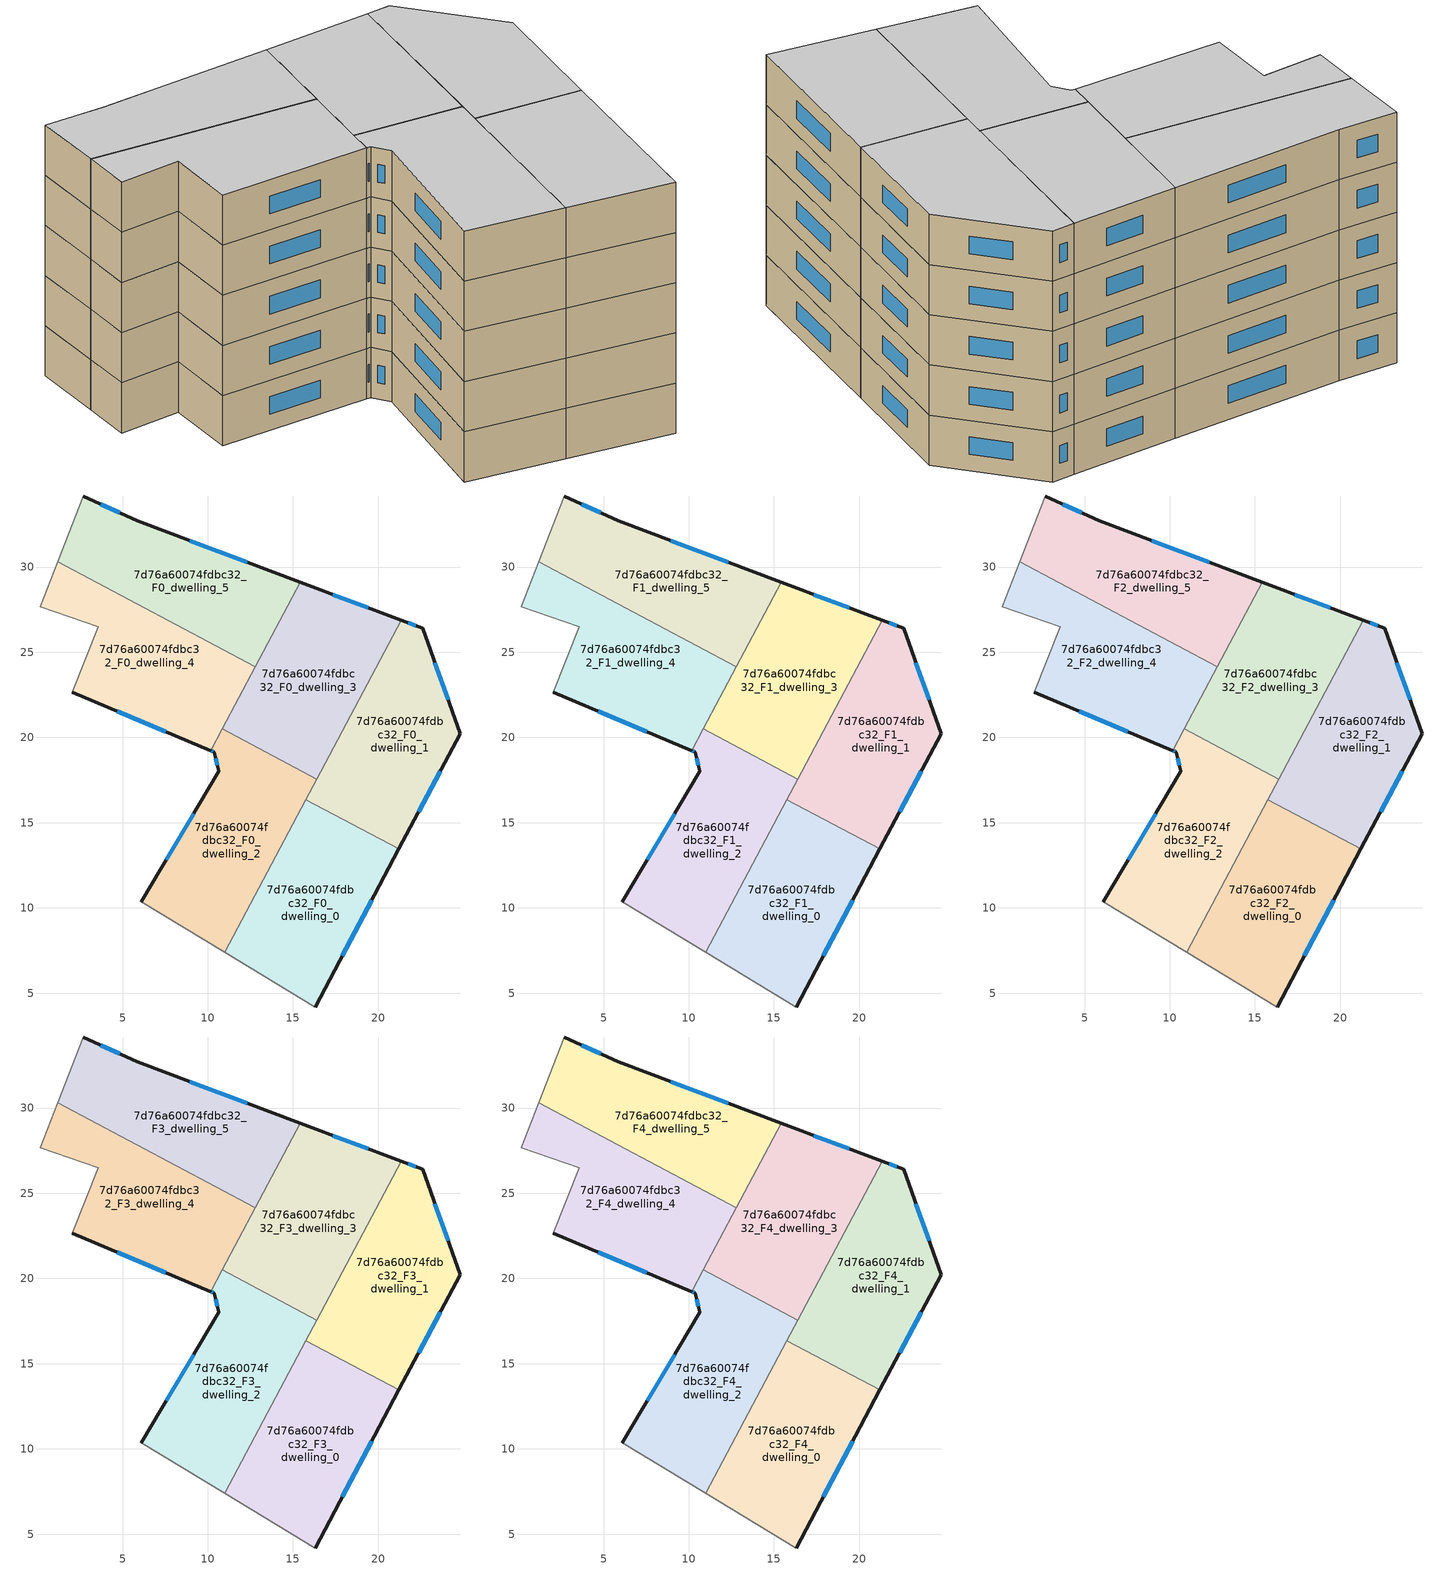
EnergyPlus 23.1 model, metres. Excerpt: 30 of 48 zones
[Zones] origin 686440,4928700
7d76a60074fdbc32_F0_dwelling_0
 floor ground (EU_floor_Construction): 21.22,13.46 16.3,4.19 11,7.39 15.76,16.36 z0
 wall outside (EU_wall_Construction): 16.3,4.19 21.22,13.46 z0:3
 wall to 7d76a60074fdbc32_F0_dwelling_1 (EU_wall_Construction): 21.22,13.46 15.76,16.36 z0:3
 wall adiabatic (EU_wall_Construction): 11,7.39 16.3,4.19 z0:3
 wall to 7d76a60074fdbc32_F0_dwelling_2 (EU_wall_Construction): 15.76,16.36 11,7.39 z0:3
 window (EU_Window_Construction): 17.89,7.19 19.62,10.45 z0.97:2.03
7d76a60074fdbc32_F0_dwelling_1
 floor ground (EU_floor_Construction): 22.61,26.4 24.81,20.22 21.22,13.46 15.76,16.36 21.35,26.87 z0
 wall outside (EU_wall_Construction): 21.22,13.46 24.81,20.22 22.61,26.4 21.35,26.87 z0:3
 wall to 7d76a60074fdbc32_F0_dwelling_3 (EU_wall_Construction): 21.35,26.87 16.4,17.56 z0:3
 wall to 7d76a60074fdbc32_F0_dwelling_2 (EU_wall_Construction): 16.4,17.56 15.76,16.36 z0:3
 window (EU_Window_Construction): 22.21,26.55 21.76,26.72 / 24.1,22.22 23.33,24.39 / 22.39,15.65 23.65,18.03 z0.97:2.03
7d76a60074fdbc32_F0_dwelling_2
 floor ground (EU_floor_Construction): 16.4,17.56 11,7.39 6.09,10.36 10.65,18.02 10.38,19.15 10.17,19.24 10.84,20.51 z0
 wall outside (EU_wall_Construction): 10.17,19.24 10.38,19.15 10.65,18.02 6.09,10.36 z0:3
 wall to 7d76a60074fdbc32_F0_dwelling_3 (EU_wall_Construction): 16.4,17.56 10.84,20.51 z0:3
 wall adiabatic (EU_wall_Construction): 6.09,10.36 11,7.39 z0:3
 wall to 7d76a60074fdbc32_F0_dwelling_4 (EU_wall_Construction): 10.84,20.51 10.17,19.24 z0:3
 window (EU_Window_Construction): 10.46,18.78 10.56,18.38 / 10.23,19.21 10.31,19.18 / 9.17,15.53 7.57,12.84 z0.97:2.03
7d76a60074fdbc32_F0_dwelling_3
 floor ground (EU_floor_Construction): 21.35,26.87 16.4,17.56 10.84,20.51 15.42,29.11 z0
 wall outside (EU_wall_Construction): 21.35,26.87 15.42,29.11 z0:3
 wall to 7d76a60074fdbc32_F0_dwelling_5 (EU_wall_Construction): 15.42,29.11 12.78,24.16 z0:3
 wall to 7d76a60074fdbc32_F0_dwelling_4 (EU_wall_Construction): 12.78,24.16 10.84,20.51 z0:3
 window (EU_Window_Construction): 19.43,27.6 17.34,28.39 z0.97:2.03
7d76a60074fdbc32_F0_dwelling_4
 floor ground (EU_floor_Construction): 12.78,24.16 10.17,19.24 2.06,22.65 3.56,26.49 0.18,27.68 1.2,30.31 z0
 wall outside (EU_wall_Construction): 2.06,22.65 10.17,19.24 z0:3
 wall adiabatic (EU_wall_Construction): 1.2,30.31 0.18,27.68 3.56,26.49 2.06,22.65 z0:3
 wall to 7d76a60074fdbc32_F0_dwelling_5 (EU_wall_Construction): 12.78,24.16 1.2,30.31 z0:3
 window (EU_Window_Construction): 4.68,21.54 7.54,20.34 z0.97:2.03
7d76a60074fdbc32_F0_dwelling_5
 floor ground (EU_floor_Construction): 15.42,29.11 12.78,24.16 1.2,30.31 2.69,34.17 5.85,32.72 z0
 wall outside (EU_wall_Construction): 15.42,29.11 5.85,32.72 2.69,34.17 z0:3
 wall adiabatic (EU_wall_Construction): 2.69,34.17 1.2,30.31 z0:3
 window (EU_Window_Construction): 4.83,33.19 3.72,33.7 / 12.32,30.28 8.95,31.55 z0.97:2.03
7d76a60074fdbc32_F1_dwelling_0
 floor to 7d76a60074fdbc32_F0_dwelling_0 (EU_floor_Construction): 21.22,13.46 16.3,4.19 11,7.39 15.76,16.36 z3
 wall outside (EU_wall_Construction): 16.3,4.19 21.22,13.46 z3:6
 wall to 7d76a60074fdbc32_F1_dwelling_1 (EU_wall_Construction): 21.22,13.46 15.76,16.36 z3:6
 wall adiabatic (EU_wall_Construction): 11,7.39 16.3,4.19 z3:6
 wall to 7d76a60074fdbc32_F1_dwelling_2 (EU_wall_Construction): 15.76,16.36 11,7.39 z3:6
 window (EU_Window_Construction): 17.89,7.19 19.62,10.45 z3.97:5.03
7d76a60074fdbc32_F1_dwelling_1
 floor to 7d76a60074fdbc32_F0_dwelling_1 (EU_floor_Construction): 22.61,26.4 24.81,20.22 21.22,13.46 15.76,16.36 21.35,26.87 z3
 wall outside (EU_wall_Construction): 21.22,13.46 24.81,20.22 22.61,26.4 21.35,26.87 z3:6
 wall to 7d76a60074fdbc32_F1_dwelling_3 (EU_wall_Construction): 21.35,26.87 16.4,17.56 z3:6
 wall to 7d76a60074fdbc32_F1_dwelling_2 (EU_wall_Construction): 16.4,17.56 15.76,16.36 z3:6
 window (EU_Window_Construction): 22.21,26.55 21.76,26.72 / 24.1,22.22 23.33,24.39 / 22.39,15.65 23.65,18.03 z3.97:5.03
7d76a60074fdbc32_F1_dwelling_2
 floor to 7d76a60074fdbc32_F0_dwelling_2 (EU_floor_Construction): 16.4,17.56 11,7.39 6.09,10.36 10.65,18.02 10.38,19.15 10.17,19.24 10.84,20.51 z3
 wall outside (EU_wall_Construction): 10.17,19.24 10.38,19.15 10.65,18.02 6.09,10.36 z3:6
 wall to 7d76a60074fdbc32_F1_dwelling_3 (EU_wall_Construction): 16.4,17.56 10.84,20.51 z3:6
 wall adiabatic (EU_wall_Construction): 6.09,10.36 11,7.39 z3:6
 wall to 7d76a60074fdbc32_F1_dwelling_4 (EU_wall_Construction): 10.84,20.51 10.17,19.24 z3:6
 window (EU_Window_Construction): 10.46,18.78 10.56,18.38 / 10.23,19.21 10.31,19.18 / 9.17,15.53 7.57,12.84 z3.97:5.03
7d76a60074fdbc32_F1_dwelling_3
 floor to 7d76a60074fdbc32_F0_dwelling_3 (EU_floor_Construction): 21.35,26.87 16.4,17.56 10.84,20.51 15.42,29.11 z3
 wall outside (EU_wall_Construction): 21.35,26.87 15.42,29.11 z3:6
 wall to 7d76a60074fdbc32_F1_dwelling_5 (EU_wall_Construction): 15.42,29.11 12.78,24.16 z3:6
 wall to 7d76a60074fdbc32_F1_dwelling_4 (EU_wall_Construction): 12.78,24.16 10.84,20.51 z3:6
 window (EU_Window_Construction): 19.43,27.6 17.34,28.39 z3.97:5.03
7d76a60074fdbc32_F1_dwelling_4
 floor to 7d76a60074fdbc32_F0_dwelling_4 (EU_floor_Construction): 12.78,24.16 10.17,19.24 2.06,22.65 3.56,26.49 0.18,27.68 1.2,30.31 z3
 wall outside (EU_wall_Construction): 2.06,22.65 10.17,19.24 z3:6
 wall adiabatic (EU_wall_Construction): 1.2,30.31 0.18,27.68 3.56,26.49 2.06,22.65 z3:6
 wall to 7d76a60074fdbc32_F1_dwelling_5 (EU_wall_Construction): 12.78,24.16 1.2,30.31 z3:6
 window (EU_Window_Construction): 4.68,21.54 7.54,20.34 z3.97:5.03
7d76a60074fdbc32_F1_dwelling_5
 floor to 7d76a60074fdbc32_F0_dwelling_5 (EU_floor_Construction): 15.42,29.11 12.78,24.16 1.2,30.31 2.69,34.17 5.85,32.72 z3
 wall outside (EU_wall_Construction): 15.42,29.11 5.85,32.72 2.69,34.17 z3:6
 wall adiabatic (EU_wall_Construction): 2.69,34.17 1.2,30.31 z3:6
 window (EU_Window_Construction): 4.83,33.19 3.72,33.7 / 12.32,30.28 8.95,31.55 z3.97:5.03
7d76a60074fdbc32_F2_dwelling_0
 floor to 7d76a60074fdbc32_F1_dwelling_0 (EU_floor_Construction): 21.22,13.46 16.3,4.19 11,7.39 15.76,16.36 z6
 wall outside (EU_wall_Construction): 16.3,4.19 21.22,13.46 z6:9
 wall to 7d76a60074fdbc32_F2_dwelling_1 (EU_wall_Construction): 21.22,13.46 15.76,16.36 z6:9
 wall adiabatic (EU_wall_Construction): 11,7.39 16.3,4.19 z6:9
 wall to 7d76a60074fdbc32_F2_dwelling_2 (EU_wall_Construction): 15.76,16.36 11,7.39 z6:9
 window (EU_Window_Construction): 17.89,7.19 19.62,10.45 z6.97:8.03
7d76a60074fdbc32_F2_dwelling_1
 floor to 7d76a60074fdbc32_F1_dwelling_1 (EU_floor_Construction): 22.61,26.4 24.81,20.22 21.22,13.46 15.76,16.36 21.35,26.87 z6
 wall outside (EU_wall_Construction): 21.22,13.46 24.81,20.22 22.61,26.4 21.35,26.87 z6:9
 wall to 7d76a60074fdbc32_F2_dwelling_3 (EU_wall_Construction): 21.35,26.87 16.4,17.56 z6:9
 wall to 7d76a60074fdbc32_F2_dwelling_2 (EU_wall_Construction): 16.4,17.56 15.76,16.36 z6:9
 window (EU_Window_Construction): 22.21,26.55 21.76,26.72 / 24.1,22.22 23.33,24.39 / 22.39,15.65 23.65,18.03 z6.97:8.03
7d76a60074fdbc32_F2_dwelling_2
 floor to 7d76a60074fdbc32_F1_dwelling_2 (EU_floor_Construction): 16.4,17.56 11,7.39 6.09,10.36 10.65,18.02 10.38,19.15 10.17,19.24 10.84,20.51 z6
 wall outside (EU_wall_Construction): 10.17,19.24 10.38,19.15 10.65,18.02 6.09,10.36 z6:9
 wall to 7d76a60074fdbc32_F2_dwelling_3 (EU_wall_Construction): 16.4,17.56 10.84,20.51 z6:9
 wall adiabatic (EU_wall_Construction): 6.09,10.36 11,7.39 z6:9
 wall to 7d76a60074fdbc32_F2_dwelling_4 (EU_wall_Construction): 10.84,20.51 10.17,19.24 z6:9
 window (EU_Window_Construction): 10.46,18.78 10.56,18.38 / 10.23,19.21 10.31,19.18 / 9.17,15.53 7.57,12.84 z6.97:8.03
7d76a60074fdbc32_F2_dwelling_3
 floor to 7d76a60074fdbc32_F1_dwelling_3 (EU_floor_Construction): 21.35,26.87 16.4,17.56 10.84,20.51 15.42,29.11 z6
 wall outside (EU_wall_Construction): 21.35,26.87 15.42,29.11 z6:9
 wall to 7d76a60074fdbc32_F2_dwelling_5 (EU_wall_Construction): 15.42,29.11 12.78,24.16 z6:9
 wall to 7d76a60074fdbc32_F2_dwelling_4 (EU_wall_Construction): 12.78,24.16 10.84,20.51 z6:9
 window (EU_Window_Construction): 19.43,27.6 17.34,28.39 z6.97:8.03
7d76a60074fdbc32_F2_dwelling_4
 floor to 7d76a60074fdbc32_F1_dwelling_4 (EU_floor_Construction): 12.78,24.16 10.17,19.24 2.06,22.65 3.56,26.49 0.18,27.68 1.2,30.31 z6
 wall outside (EU_wall_Construction): 2.06,22.65 10.17,19.24 z6:9
 wall adiabatic (EU_wall_Construction): 1.2,30.31 0.18,27.68 3.56,26.49 2.06,22.65 z6:9
 wall to 7d76a60074fdbc32_F2_dwelling_5 (EU_wall_Construction): 12.78,24.16 1.2,30.31 z6:9
 window (EU_Window_Construction): 4.68,21.54 7.54,20.34 z6.97:8.03
7d76a60074fdbc32_F2_dwelling_5
 floor to 7d76a60074fdbc32_F1_dwelling_5 (EU_floor_Construction): 15.42,29.11 12.78,24.16 1.2,30.31 2.69,34.17 5.85,32.72 z6
 wall outside (EU_wall_Construction): 15.42,29.11 5.85,32.72 2.69,34.17 z6:9
 wall adiabatic (EU_wall_Construction): 2.69,34.17 1.2,30.31 z6:9
 window (EU_Window_Construction): 4.83,33.19 3.72,33.7 / 12.32,30.28 8.95,31.55 z6.97:8.03
7d76a60074fdbc32_F3_dwelling_0
 floor to 7d76a60074fdbc32_F2_dwelling_0 (EU_floor_Construction): 21.22,13.46 16.3,4.19 11,7.39 15.76,16.36 z9
 wall outside (EU_wall_Construction): 16.3,4.19 21.22,13.46 z9:12
 wall to 7d76a60074fdbc32_F3_dwelling_1 (EU_wall_Construction): 21.22,13.46 15.76,16.36 z9:12
 wall adiabatic (EU_wall_Construction): 11,7.39 16.3,4.19 z9:12
 wall to 7d76a60074fdbc32_F3_dwelling_2 (EU_wall_Construction): 15.76,16.36 11,7.39 z9:12
 window (EU_Window_Construction): 17.89,7.19 19.62,10.45 z9.97:11.03
7d76a60074fdbc32_F3_dwelling_1
 floor to 7d76a60074fdbc32_F2_dwelling_1 (EU_floor_Construction): 22.61,26.4 24.81,20.22 21.22,13.46 15.76,16.36 21.35,26.87 z9
 wall outside (EU_wall_Construction): 21.22,13.46 24.81,20.22 22.61,26.4 21.35,26.87 z9:12
 wall to 7d76a60074fdbc32_F3_dwelling_3 (EU_wall_Construction): 21.35,26.87 16.4,17.56 z9:12
 wall to 7d76a60074fdbc32_F3_dwelling_2 (EU_wall_Construction): 16.4,17.56 15.76,16.36 z9:12
 window (EU_Window_Construction): 22.21,26.55 21.76,26.72 / 24.1,22.22 23.33,24.39 / 22.39,15.65 23.65,18.03 z9.97:11.03
7d76a60074fdbc32_F3_dwelling_2
 floor to 7d76a60074fdbc32_F2_dwelling_2 (EU_floor_Construction): 16.4,17.56 11,7.39 6.09,10.36 10.65,18.02 10.38,19.15 10.17,19.24 10.84,20.51 z9
 wall outside (EU_wall_Construction): 10.17,19.24 10.38,19.15 10.65,18.02 6.09,10.36 z9:12
 wall to 7d76a60074fdbc32_F3_dwelling_3 (EU_wall_Construction): 16.4,17.56 10.84,20.51 z9:12
 wall adiabatic (EU_wall_Construction): 6.09,10.36 11,7.39 z9:12
 wall to 7d76a60074fdbc32_F3_dwelling_4 (EU_wall_Construction): 10.84,20.51 10.17,19.24 z9:12
 window (EU_Window_Construction): 10.46,18.78 10.56,18.38 / 10.23,19.21 10.31,19.18 / 9.17,15.53 7.57,12.84 z9.97:11.03
7d76a60074fdbc32_F3_dwelling_3
 floor to 7d76a60074fdbc32_F2_dwelling_3 (EU_floor_Construction): 21.35,26.87 16.4,17.56 10.84,20.51 15.42,29.11 z9
 wall outside (EU_wall_Construction): 21.35,26.87 15.42,29.11 z9:12
 wall to 7d76a60074fdbc32_F3_dwelling_5 (EU_wall_Construction): 15.42,29.11 12.78,24.16 z9:12
 wall to 7d76a60074fdbc32_F3_dwelling_4 (EU_wall_Construction): 12.78,24.16 10.84,20.51 z9:12
 window (EU_Window_Construction): 19.43,27.6 17.34,28.39 z9.97:11.03
7d76a60074fdbc32_F3_dwelling_4
 floor to 7d76a60074fdbc32_F2_dwelling_4 (EU_floor_Construction): 12.78,24.16 10.17,19.24 2.06,22.65 3.56,26.49 0.18,27.68 1.2,30.31 z9
 wall outside (EU_wall_Construction): 2.06,22.65 10.17,19.24 z9:12
 wall adiabatic (EU_wall_Construction): 1.2,30.31 0.18,27.68 3.56,26.49 2.06,22.65 z9:12
 wall to 7d76a60074fdbc32_F3_dwelling_5 (EU_wall_Construction): 12.78,24.16 1.2,30.31 z9:12
 window (EU_Window_Construction): 4.68,21.54 7.54,20.34 z9.97:11.03
7d76a60074fdbc32_F3_dwelling_5
 floor to 7d76a60074fdbc32_F2_dwelling_5 (EU_floor_Construction): 15.42,29.11 12.78,24.16 1.2,30.31 2.69,34.17 5.85,32.72 z9
 wall outside (EU_wall_Construction): 15.42,29.11 5.85,32.72 2.69,34.17 z9:12
 wall adiabatic (EU_wall_Construction): 2.69,34.17 1.2,30.31 z9:12
 window (EU_Window_Construction): 4.83,33.19 3.72,33.7 / 12.32,30.28 8.95,31.55 z9.97:11.03
7d76a60074fdbc32_F4_dwelling_0
 floor to 7d76a60074fdbc32_F3_dwelling_0 (EU_floor_Construction): 21.22,13.46 16.3,4.19 11,7.39 15.76,16.36 z12
 wall outside (EU_wall_Construction): 16.3,4.19 21.22,13.46 z12:15
 wall to 7d76a60074fdbc32_F4_dwelling_1 (EU_wall_Construction): 21.22,13.46 15.76,16.36 z12:15
 wall adiabatic (EU_wall_Construction): 11,7.39 16.3,4.19 z12:15
 wall to 7d76a60074fdbc32_F4_dwelling_2 (EU_wall_Construction): 15.76,16.36 11,7.39 z12:15
 window (EU_Window_Construction): 17.89,7.19 19.62,10.45 z12.97:14.03
 ceiling to 7d76a60074fdbc32_F5_dwelling_0 (EU_floor_Construction): 16.3,4.19 21.22,13.46 15.76,16.36 11,7.39 z15
7d76a60074fdbc32_F4_dwelling_1
 floor to 7d76a60074fdbc32_F3_dwelling_1 (EU_floor_Construction): 22.61,26.4 24.81,20.22 21.22,13.46 15.76,16.36 21.35,26.87 z12
 wall outside (EU_wall_Construction): 21.22,13.46 24.81,20.22 22.61,26.4 21.35,26.87 z12:15
 wall to 7d76a60074fdbc32_F4_dwelling_3 (EU_wall_Construction): 21.35,26.87 16.4,17.56 z12:15
 wall to 7d76a60074fdbc32_F4_dwelling_2 (EU_wall_Construction): 16.4,17.56 15.76,16.36 z12:15
 window (EU_Window_Construction): 22.21,26.55 21.76,26.72 / 24.1,22.22 23.33,24.39 / 22.39,15.65 23.65,18.03 z12.97:14.03
 ceiling to 7d76a60074fdbc32_F5_dwelling_1 (EU_floor_Construction): 21.22,13.46 24.81,20.22 22.61,26.4 21.35,26.87 15.76,16.36 z15
7d76a60074fdbc32_F4_dwelling_2
 floor to 7d76a60074fdbc32_F3_dwelling_2 (EU_floor_Construction): 16.4,17.56 11,7.39 6.09,10.36 10.65,18.02 10.38,19.15 10.17,19.24 10.84,20.51 z12
 wall outside (EU_wall_Construction): 10.17,19.24 10.38,19.15 10.65,18.02 6.09,10.36 z12:15
 wall to 7d76a60074fdbc32_F4_dwelling_3 (EU_wall_Construction): 16.4,17.56 10.84,20.51 z12:15
 wall adiabatic (EU_wall_Construction): 6.09,10.36 11,7.39 z12:15
 wall to 7d76a60074fdbc32_F4_dwelling_4 (EU_wall_Construction): 10.84,20.51 10.17,19.24 z12:15
 window (EU_Window_Construction): 10.46,18.78 10.56,18.38 / 10.23,19.21 10.31,19.18 / 9.17,15.53 7.57,12.84 z12.97:14.03
 ceiling to 7d76a60074fdbc32_F5_dwelling_2 (EU_floor_Construction): 11,7.39 16.4,17.56 10.84,20.51 10.17,19.24 10.38,19.15 10.65,18.02 6.09,10.36 z15
7d76a60074fdbc32_F4_dwelling_3
 floor to 7d76a60074fdbc32_F3_dwelling_3 (EU_floor_Construction): 21.35,26.87 16.4,17.56 10.84,20.51 15.42,29.11 z12
 wall outside (EU_wall_Construction): 21.35,26.87 15.42,29.11 z12:15
 wall to 7d76a60074fdbc32_F4_dwelling_5 (EU_wall_Construction): 15.42,29.11 12.78,24.16 z12:15
 wall to 7d76a60074fdbc32_F4_dwelling_4 (EU_wall_Construction): 12.78,24.16 10.84,20.51 z12:15
 window (EU_Window_Construction): 19.43,27.6 17.34,28.39 z12.97:14.03
 ceiling to 7d76a60074fdbc32_F5_dwelling_3 (EU_floor_Construction): 16.4,17.56 21.35,26.87 15.42,29.11 10.84,20.51 z15
7d76a60074fdbc32_F4_dwelling_4
 floor to 7d76a60074fdbc32_F3_dwelling_4 (EU_floor_Construction): 12.78,24.16 10.17,19.24 2.06,22.65 3.56,26.49 0.18,27.68 1.2,30.31 z12
 wall outside (EU_wall_Construction): 2.06,22.65 10.17,19.24 z12:15
 wall adiabatic (EU_wall_Construction): 1.2,30.31 0.18,27.68 3.56,26.49 2.06,22.65 z12:15
 wall to 7d76a60074fdbc32_F4_dwelling_5 (EU_wall_Construction): 12.78,24.16 1.2,30.31 z12:15
 window (EU_Window_Construction): 4.68,21.54 7.54,20.34 z12.97:14.03
 ceiling to 7d76a60074fdbc32_F5_dwelling_4 (EU_floor_Construction): 10.17,19.24 12.78,24.16 1.2,30.31 0.18,27.68 3.56,26.49 2.06,22.65 z15
7d76a60074fdbc32_F4_dwelling_5
 floor to 7d76a60074fdbc32_F3_dwelling_5 (EU_floor_Construction): 15.42,29.11 12.78,24.16 1.2,30.31 2.69,34.17 5.85,32.72 z12
 wall outside (EU_wall_Construction): 15.42,29.11 5.85,32.72 2.69,34.17 z12:15
 wall adiabatic (EU_wall_Construction): 2.69,34.17 1.2,30.31 z12:15
 window (EU_Window_Construction): 4.83,33.19 3.72,33.7 / 12.32,30.28 8.95,31.55 z12.97:14.03
 ceiling to 7d76a60074fdbc32_F5_dwelling_5 (EU_floor_Construction): 12.78,24.16 15.42,29.11 5.85,32.72 2.69,34.17 1.2,30.31 z15
[Building]
EU S2 Campaign: North Axis=0; Terrain=City; Solar Distribution=FullExterior
[Site:Location]
Bologna: Latitude=44.5; Longitude=11.25; Time Zone=1; Elevation=37
[SizingPeriod:WeatherFileDays]
AnnualSizingPeriod: Begin Month=1; Begin Day of Month=1; End Month=12; End Day of Month=31; Day of Week for Start Day=Monday; Use Weather File Daylight Saving Period=No; Use Weather File Rain and Snow Indicators=No
[MATERIAL]
EU_InternalMass_Material: Roughness=MediumRough; Thickness=0.1; Conductivity=1; Density=1800; Specific Heat=900; Thermal Absorptance=0.9; Solar Absorptance=0.7; Visible Absorptance=0.7
[MATERIAL:NOMASS] Roughness=MediumRough; Thermal Absorptance=0.9; Solar Absorptance=0.7; Visible Absorptance=0.7
Name | Thermal Resistance
EU_wall_NoMass | 0.779417
EU_floor_NoMass | 0.588222
[WINDOWMATERIAL:SIMPLEGLAZINGSYSTEM]
EU_Window_SimpleGlazing: UFactor=5.16242; Solar Heat Gain Coefficient=0.85; Visible Transmittance=0.85
[CONSTRUCTION]
EU_wall_Construction: EU_wall_NoMass
EU_floor_Construction: EU_floor_NoMass
EU_Window_Construction: EU_Window_SimpleGlazing
EU_InternalMass_Construction: EU_InternalMass_Material
[ZONE] Type=1; Multiplier=1; Ceiling Height=autocalculate; Floor Area=autocalculate; Part of Total Floor Area=Yes
Name | Volume
7d76a60074fdbc32_F0_dwelling_0; 7d76a60074fdbc32_F1_dwelling_0; 7d76a60074fdbc32_F2_dwelling_0; 7d76a60074fdbc32_F3_dwelling_0; 7d76a60074fdbc32_F4_dwelling_0 | 191.529
7d76a60074fdbc32_F0_dwelling_1; 7d76a60074fdbc32_F1_dwelling_1; 7d76a60074fdbc32_F2_dwelling_1; 7d76a60074fdbc32_F3_dwelling_1; 7d76a60074fdbc32_F4_dwelling_1 | 191.544
7d76a60074fdbc32_F0_dwelling_2; 7d76a60074fdbc32_F1_dwelling_2; 7d76a60074fdbc32_F2_dwelling_2; 7d76a60074fdbc32_F3_dwelling_2; 7d76a60074fdbc32_F4_dwelling_2; 7d76a60074fdbc32_F0_dwelling_3; 7d76a60074fdbc32_F1_dwelling_3; 7d76a60074fdbc32_F2_dwelling_3; 7d76a60074fdbc32_F3_dwelling_3; 7d76a60074fdbc32_F4_dwelling_3 | 191.531
7d76a60074fdbc32_F0_dwelling_4; 7d76a60074fdbc32_F1_dwelling_4; 7d76a60074fdbc32_F2_dwelling_4; 7d76a60074fdbc32_F3_dwelling_4; 7d76a60074fdbc32_F4_dwelling_4 | 191.527
7d76a60074fdbc32_F0_dwelling_5; 7d76a60074fdbc32_F1_dwelling_5; 7d76a60074fdbc32_F2_dwelling_5; 7d76a60074fdbc32_F3_dwelling_5; 7d76a60074fdbc32_F4_dwelling_5 | 191.54
[INTERNALMASS] Construction=EU_InternalMass_Construction
Name | Zone or ZoneList | Surface Area
7d76a60074fdbc32_F0_dwelling_0_EU_InternalMass | 7d76a60074fdbc32_F0_dwelling_0 | 63.8429
7d76a60074fdbc32_F0_dwelling_1_EU_InternalMass | 7d76a60074fdbc32_F0_dwelling_1 | 63.8479
7d76a60074fdbc32_F0_dwelling_2_EU_InternalMass | 7d76a60074fdbc32_F0_dwelling_2 | 63.8438
7d76a60074fdbc32_F0_dwelling_3_EU_InternalMass | 7d76a60074fdbc32_F0_dwelling_3 | 63.8437
7d76a60074fdbc32_F0_dwelling_4_EU_InternalMass | 7d76a60074fdbc32_F0_dwelling_4 | 63.8429
7d76a60074fdbc32_F0_dwelling_5_EU_InternalMass | 7d76a60074fdbc32_F0_dwelling_5 | 63.8466
7d76a60074fdbc32_F1_dwelling_0_EU_InternalMass | 7d76a60074fdbc32_F1_dwelling_0 | 63.8429
7d76a60074fdbc32_F1_dwelling_1_EU_InternalMass | 7d76a60074fdbc32_F1_dwelling_1 | 63.8479
7d76a60074fdbc32_F1_dwelling_2_EU_InternalMass | 7d76a60074fdbc32_F1_dwelling_2 | 63.8438
7d76a60074fdbc32_F1_dwelling_3_EU_InternalMass | 7d76a60074fdbc32_F1_dwelling_3 | 63.8437
7d76a60074fdbc32_F1_dwelling_4_EU_InternalMass | 7d76a60074fdbc32_F1_dwelling_4 | 63.8429
7d76a60074fdbc32_F1_dwelling_5_EU_InternalMass | 7d76a60074fdbc32_F1_dwelling_5 | 63.8466
7d76a60074fdbc32_F2_dwelling_0_EU_InternalMass | 7d76a60074fdbc32_F2_dwelling_0 | 63.8429
7d76a60074fdbc32_F2_dwelling_1_EU_InternalMass | 7d76a60074fdbc32_F2_dwelling_1 | 63.8479
7d76a60074fdbc32_F2_dwelling_2_EU_InternalMass | 7d76a60074fdbc32_F2_dwelling_2 | 63.8438
7d76a60074fdbc32_F2_dwelling_3_EU_InternalMass | 7d76a60074fdbc32_F2_dwelling_3 | 63.8437
7d76a60074fdbc32_F2_dwelling_4_EU_InternalMass | 7d76a60074fdbc32_F2_dwelling_4 | 63.8429
7d76a60074fdbc32_F2_dwelling_5_EU_InternalMass | 7d76a60074fdbc32_F2_dwelling_5 | 63.8466
7d76a60074fdbc32_F3_dwelling_0_EU_InternalMass | 7d76a60074fdbc32_F3_dwelling_0 | 63.8429
7d76a60074fdbc32_F3_dwelling_1_EU_InternalMass | 7d76a60074fdbc32_F3_dwelling_1 | 63.8479
7d76a60074fdbc32_F3_dwelling_2_EU_InternalMass | 7d76a60074fdbc32_F3_dwelling_2 | 63.8438
7d76a60074fdbc32_F3_dwelling_3_EU_InternalMass | 7d76a60074fdbc32_F3_dwelling_3 | 63.8437
7d76a60074fdbc32_F3_dwelling_4_EU_InternalMass | 7d76a60074fdbc32_F3_dwelling_4 | 63.8429
7d76a60074fdbc32_F3_dwelling_5_EU_InternalMass | 7d76a60074fdbc32_F3_dwelling_5 | 63.8466
7d76a60074fdbc32_F4_dwelling_0_EU_InternalMass | 7d76a60074fdbc32_F4_dwelling_0 | 63.8429
7d76a60074fdbc32_F4_dwelling_1_EU_InternalMass | 7d76a60074fdbc32_F4_dwelling_1 | 63.8479
7d76a60074fdbc32_F4_dwelling_2_EU_InternalMass | 7d76a60074fdbc32_F4_dwelling_2 | 63.8438
7d76a60074fdbc32_F4_dwelling_3_EU_InternalMass | 7d76a60074fdbc32_F4_dwelling_3 | 63.8437
7d76a60074fdbc32_F4_dwelling_4_EU_InternalMass | 7d76a60074fdbc32_F4_dwelling_4 | 63.8429
7d76a60074fdbc32_F4_dwelling_5_EU_InternalMass | 7d76a60074fdbc32_F4_dwelling_5 | 63.8466
[OTHEREQUIPMENT] Fuel Type=Electricity; Design Level Calculation Method=Watts/Area; Power per Zone Floor Area=1; Fraction Latent=0; Fraction Radiant=0; Fraction Lost=0; Carbon Dioxide Generation Rate=0; EndUse Subcategory=EU_Step8_InternalGains
Name | Zone or ZoneList or Space or SpaceList | Schedule
EU_Step8_InternalGain_7d76a60074fdbc32_F0_dwelling_0_f000 | 7d76a60074fdbc32_F0_dwelling_0 | EU_Step8_GainSchedule_7d76a60074fdbc32_F0_dwelling_0_f000
EU_Step8_InternalGain_7d76a60074fdbc32_F0_dwelling_1_f000 | 7d76a60074fdbc32_F0_dwelling_1 | EU_Step8_GainSchedule_7d76a60074fdbc32_F0_dwelling_1_f000
EU_Step8_InternalGain_7d76a60074fdbc32_F0_dwelling_2_f000 | 7d76a60074fdbc32_F0_dwelling_2 | EU_Step8_GainSchedule_7d76a60074fdbc32_F0_dwelling_2_f000
EU_Step8_InternalGain_7d76a60074fdbc32_F0_dwelling_3_f000 | 7d76a60074fdbc32_F0_dwelling_3 | EU_Step8_GainSchedule_7d76a60074fdbc32_F0_dwelling_3_f000
EU_Step8_InternalGain_7d76a60074fdbc32_F0_dwelling_4_f000 | 7d76a60074fdbc32_F0_dwelling_4 | EU_Step8_GainSchedule_7d76a60074fdbc32_F0_dwelling_4_f000
EU_Step8_InternalGain_7d76a60074fdbc32_F0_dwelling_5_f000 | 7d76a60074fdbc32_F0_dwelling_5 | EU_Step8_GainSchedule_7d76a60074fdbc32_F0_dwelling_5_f000
EU_Step8_InternalGain_7d76a60074fdbc32_F1_dwelling_0_f000 | 7d76a60074fdbc32_F1_dwelling_0 | EU_Step8_GainSchedule_7d76a60074fdbc32_F1_dwelling_0_f000
EU_Step8_InternalGain_7d76a60074fdbc32_F1_dwelling_1_f000 | 7d76a60074fdbc32_F1_dwelling_1 | EU_Step8_GainSchedule_7d76a60074fdbc32_F1_dwelling_1_f000
EU_Step8_InternalGain_7d76a60074fdbc32_F1_dwelling_2_f000 | 7d76a60074fdbc32_F1_dwelling_2 | EU_Step8_GainSchedule_7d76a60074fdbc32_F1_dwelling_2_f000
EU_Step8_InternalGain_7d76a60074fdbc32_F1_dwelling_3_f000 | 7d76a60074fdbc32_F1_dwelling_3 | EU_Step8_GainSchedule_7d76a60074fdbc32_F1_dwelling_3_f000
EU_Step8_InternalGain_7d76a60074fdbc32_F1_dwelling_4_f000 | 7d76a60074fdbc32_F1_dwelling_4 | EU_Step8_GainSchedule_7d76a60074fdbc32_F1_dwelling_4_f000
EU_Step8_InternalGain_7d76a60074fdbc32_F1_dwelling_5_f000 | 7d76a60074fdbc32_F1_dwelling_5 | EU_Step8_GainSchedule_7d76a60074fdbc32_F1_dwelling_5_f000
EU_Step8_InternalGain_7d76a60074fdbc32_F2_dwelling_0_f000 | 7d76a60074fdbc32_F2_dwelling_0 | EU_Step8_GainSchedule_7d76a60074fdbc32_F2_dwelling_0_f000
EU_Step8_InternalGain_7d76a60074fdbc32_F2_dwelling_1_f000 | 7d76a60074fdbc32_F2_dwelling_1 | EU_Step8_GainSchedule_7d76a60074fdbc32_F2_dwelling_1_f000
EU_Step8_InternalGain_7d76a60074fdbc32_F2_dwelling_2_f000 | 7d76a60074fdbc32_F2_dwelling_2 | EU_Step8_GainSchedule_7d76a60074fdbc32_F2_dwelling_2_f000
EU_Step8_InternalGain_7d76a60074fdbc32_F2_dwelling_3_f000 | 7d76a60074fdbc32_F2_dwelling_3 | EU_Step8_GainSchedule_7d76a60074fdbc32_F2_dwelling_3_f000
EU_Step8_InternalGain_7d76a60074fdbc32_F2_dwelling_4_f000 | 7d76a60074fdbc32_F2_dwelling_4 | EU_Step8_GainSchedule_7d76a60074fdbc32_F2_dwelling_4_f000
EU_Step8_InternalGain_7d76a60074fdbc32_F2_dwelling_5_f000 | 7d76a60074fdbc32_F2_dwelling_5 | EU_Step8_GainSchedule_7d76a60074fdbc32_F2_dwelling_5_f000
EU_Step8_InternalGain_7d76a60074fdbc32_F3_dwelling_0_f000 | 7d76a60074fdbc32_F3_dwelling_0 | EU_Step8_GainSchedule_7d76a60074fdbc32_F3_dwelling_0_f000
EU_Step8_InternalGain_7d76a60074fdbc32_F3_dwelling_1_f000 | 7d76a60074fdbc32_F3_dwelling_1 | EU_Step8_GainSchedule_7d76a60074fdbc32_F3_dwelling_1_f000
EU_Step8_InternalGain_7d76a60074fdbc32_F3_dwelling_2_f000 | 7d76a60074fdbc32_F3_dwelling_2 | EU_Step8_GainSchedule_7d76a60074fdbc32_F3_dwelling_2_f000
EU_Step8_InternalGain_7d76a60074fdbc32_F3_dwelling_3_f000 | 7d76a60074fdbc32_F3_dwelling_3 | EU_Step8_GainSchedule_7d76a60074fdbc32_F3_dwelling_3_f000
EU_Step8_InternalGain_7d76a60074fdbc32_F3_dwelling_4_f000 | 7d76a60074fdbc32_F3_dwelling_4 | EU_Step8_GainSchedule_7d76a60074fdbc32_F3_dwelling_4_f000
EU_Step8_InternalGain_7d76a60074fdbc32_F3_dwelling_5_f000 | 7d76a60074fdbc32_F3_dwelling_5 | EU_Step8_GainSchedule_7d76a60074fdbc32_F3_dwelling_5_f000
EU_Step8_InternalGain_7d76a60074fdbc32_F4_dwelling_0_f000 | 7d76a60074fdbc32_F4_dwelling_0 | EU_Step8_GainSchedule_7d76a60074fdbc32_F4_dwelling_0_f000
EU_Step8_InternalGain_7d76a60074fdbc32_F4_dwelling_1_f000 | 7d76a60074fdbc32_F4_dwelling_1 | EU_Step8_GainSchedule_7d76a60074fdbc32_F4_dwelling_1_f000
EU_Step8_InternalGain_7d76a60074fdbc32_F4_dwelling_2_f000 | 7d76a60074fdbc32_F4_dwelling_2 | EU_Step8_GainSchedule_7d76a60074fdbc32_F4_dwelling_2_f000
EU_Step8_InternalGain_7d76a60074fdbc32_F4_dwelling_3_f000 | 7d76a60074fdbc32_F4_dwelling_3 | EU_Step8_GainSchedule_7d76a60074fdbc32_F4_dwelling_3_f000
EU_Step8_InternalGain_7d76a60074fdbc32_F4_dwelling_4_f000 | 7d76a60074fdbc32_F4_dwelling_4 | EU_Step8_GainSchedule_7d76a60074fdbc32_F4_dwelling_4_f000
EU_Step8_InternalGain_7d76a60074fdbc32_F4_dwelling_5_f000 | 7d76a60074fdbc32_F4_dwelling_5 | EU_Step8_GainSchedule_7d76a60074fdbc32_F4_dwelling_5_f000
[ZONEVENTILATION:DESIGNFLOWRATE] Schedule=EU_AlwaysOn; Design Flow Rate Calculation Method=AirChanges/Hour; Air Changes per Hour=0.712058; Ventilation Type=Natural; Fan Pressure Rise=0; Fan Total Efficiency=1; Constant Term Coefficient=1; Temperature Term Coefficient=0; Velocity Term Coefficient=0; Velocity Squared Term Coefficient=0; Minimum Indoor Temperature=-100; Maximum Indoor Temperature=100; Delta Temperature=-100; Minimum Outdoor Temperature=-100; Maximum Outdoor Temperature=100; Maximum Wind Speed=40
Name | Zone or ZoneList or Space or SpaceList
EU_ConstantAir_7d76a60074fdbc32_F0_dwelling_0 | 7d76a60074fdbc32_F0_dwelling_0
EU_ConstantAir_7d76a60074fdbc32_F0_dwelling_1 | 7d76a60074fdbc32_F0_dwelling_1
EU_ConstantAir_7d76a60074fdbc32_F0_dwelling_2 | 7d76a60074fdbc32_F0_dwelling_2
EU_ConstantAir_7d76a60074fdbc32_F0_dwelling_3 | 7d76a60074fdbc32_F0_dwelling_3
EU_ConstantAir_7d76a60074fdbc32_F0_dwelling_4 | 7d76a60074fdbc32_F0_dwelling_4
EU_ConstantAir_7d76a60074fdbc32_F0_dwelling_5 | 7d76a60074fdbc32_F0_dwelling_5
EU_ConstantAir_7d76a60074fdbc32_F1_dwelling_0 | 7d76a60074fdbc32_F1_dwelling_0
EU_ConstantAir_7d76a60074fdbc32_F1_dwelling_1 | 7d76a60074fdbc32_F1_dwelling_1
EU_ConstantAir_7d76a60074fdbc32_F1_dwelling_2 | 7d76a60074fdbc32_F1_dwelling_2
EU_ConstantAir_7d76a60074fdbc32_F1_dwelling_3 | 7d76a60074fdbc32_F1_dwelling_3
EU_ConstantAir_7d76a60074fdbc32_F1_dwelling_4 | 7d76a60074fdbc32_F1_dwelling_4
EU_ConstantAir_7d76a60074fdbc32_F1_dwelling_5 | 7d76a60074fdbc32_F1_dwelling_5
EU_ConstantAir_7d76a60074fdbc32_F2_dwelling_0 | 7d76a60074fdbc32_F2_dwelling_0
EU_ConstantAir_7d76a60074fdbc32_F2_dwelling_1 | 7d76a60074fdbc32_F2_dwelling_1
EU_ConstantAir_7d76a60074fdbc32_F2_dwelling_2 | 7d76a60074fdbc32_F2_dwelling_2
EU_ConstantAir_7d76a60074fdbc32_F2_dwelling_3 | 7d76a60074fdbc32_F2_dwelling_3
EU_ConstantAir_7d76a60074fdbc32_F2_dwelling_4 | 7d76a60074fdbc32_F2_dwelling_4
EU_ConstantAir_7d76a60074fdbc32_F2_dwelling_5 | 7d76a60074fdbc32_F2_dwelling_5
EU_ConstantAir_7d76a60074fdbc32_F3_dwelling_0 | 7d76a60074fdbc32_F3_dwelling_0
EU_ConstantAir_7d76a60074fdbc32_F3_dwelling_1 | 7d76a60074fdbc32_F3_dwelling_1
EU_ConstantAir_7d76a60074fdbc32_F3_dwelling_2 | 7d76a60074fdbc32_F3_dwelling_2
EU_ConstantAir_7d76a60074fdbc32_F3_dwelling_3 | 7d76a60074fdbc32_F3_dwelling_3
EU_ConstantAir_7d76a60074fdbc32_F3_dwelling_4 | 7d76a60074fdbc32_F3_dwelling_4
EU_ConstantAir_7d76a60074fdbc32_F3_dwelling_5 | 7d76a60074fdbc32_F3_dwelling_5
EU_ConstantAir_7d76a60074fdbc32_F4_dwelling_0 | 7d76a60074fdbc32_F4_dwelling_0
EU_ConstantAir_7d76a60074fdbc32_F4_dwelling_1 | 7d76a60074fdbc32_F4_dwelling_1
EU_ConstantAir_7d76a60074fdbc32_F4_dwelling_2 | 7d76a60074fdbc32_F4_dwelling_2
EU_ConstantAir_7d76a60074fdbc32_F4_dwelling_3 | 7d76a60074fdbc32_F4_dwelling_3
EU_ConstantAir_7d76a60074fdbc32_F4_dwelling_4 | 7d76a60074fdbc32_F4_dwelling_4
EU_ConstantAir_7d76a60074fdbc32_F4_dwelling_5 | 7d76a60074fdbc32_F4_dwelling_5
[HVACTEMPLATE:THERMOSTAT] Constant Heating Setpoint=20; Constant Cooling Setpoint=50
EU_HeatOnly_7d76a60074fdbc32_F0_dwelling_0; EU_HeatOnly_7d76a60074fdbc32_F0_dwelling_1; EU_HeatOnly_7d76a60074fdbc32_F0_dwelling_2; EU_HeatOnly_7d76a60074fdbc32_F0_dwelling_3; EU_HeatOnly_7d76a60074fdbc32_F0_dwelling_4; EU_HeatOnly_7d76a60074fdbc32_F0_dwelling_5; EU_HeatOnly_7d76a60074fdbc32_F1_dwelling_0; EU_HeatOnly_7d76a60074fdbc32_F1_dwelling_1; EU_HeatOnly_7d76a60074fdbc32_F1_dwelling_2; EU_HeatOnly_7d76a60074fdbc32_F1_dwelling_3; EU_HeatOnly_7d76a60074fdbc32_F1_dwelling_4; EU_HeatOnly_7d76a60074fdbc32_F1_dwelling_5; EU_HeatOnly_7d76a60074fdbc32_F2_dwelling_0; EU_HeatOnly_7d76a60074fdbc32_F2_dwelling_1; EU_HeatOnly_7d76a60074fdbc32_F2_dwelling_2; EU_HeatOnly_7d76a60074fdbc32_F2_dwelling_3; EU_HeatOnly_7d76a60074fdbc32_F2_dwelling_4; EU_HeatOnly_7d76a60074fdbc32_F2_dwelling_5; EU_HeatOnly_7d76a60074fdbc32_F3_dwelling_0; EU_HeatOnly_7d76a60074fdbc32_F3_dwelling_1; EU_HeatOnly_7d76a60074fdbc32_F3_dwelling_2; EU_HeatOnly_7d76a60074fdbc32_F3_dwelling_3; EU_HeatOnly_7d76a60074fdbc32_F3_dwelling_4; EU_HeatOnly_7d76a60074fdbc32_F3_dwelling_5; EU_HeatOnly_7d76a60074fdbc32_F4_dwelling_0; EU_HeatOnly_7d76a60074fdbc32_F4_dwelling_1; EU_HeatOnly_7d76a60074fdbc32_F4_dwelling_2; EU_HeatOnly_7d76a60074fdbc32_F4_dwelling_3; EU_HeatOnly_7d76a60074fdbc32_F4_dwelling_4; EU_HeatOnly_7d76a60074fdbc32_F4_dwelling_5; EU_HeatOnly_7d76a60074fdbc32_F5_dwelling_0; EU_HeatOnly_7d76a60074fdbc32_F5_dwelling_1; EU_HeatOnly_7d76a60074fdbc32_F5_dwelling_2; EU_HeatOnly_7d76a60074fdbc32_F5_dwelling_3; EU_HeatOnly_7d76a60074fdbc32_F5_dwelling_4; EU_HeatOnly_7d76a60074fdbc32_F5_dwelling_5; EU_HeatOnly_7d76a60074fdbc32_F6_dwelling_0; EU_HeatOnly_7d76a60074fdbc32_F6_dwelling_1; EU_HeatOnly_7d76a60074fdbc32_F6_dwelling_2; EU_HeatOnly_7d76a60074fdbc32_F6_dwelling_3; EU_HeatOnly_7d76a60074fdbc32_F6_dwelling_4; EU_HeatOnly_7d76a60074fdbc32_F6_dwelling_5; EU_HeatOnly_7d76a60074fdbc32_F7_dwelling_0; EU_HeatOnly_7d76a60074fdbc32_F7_dwelling_1; EU_HeatOnly_7d76a60074fdbc32_F7_dwelling_2; EU_HeatOnly_7d76a60074fdbc32_F7_dwelling_3; EU_HeatOnly_7d76a60074fdbc32_F7_dwelling_4; EU_HeatOnly_7d76a60074fdbc32_F7_dwelling_5
[HVACTEMPLATE:ZONE:IDEALLOADSAIRSYSTEM] System Availability Schedule=EU_AlwaysOn; Maximum Heating Supply Air Temperature=50; Minimum Cooling Supply Air Temperature=13; Maximum Heating Supply Air Humidity Ratio=0.0156; Minimum Cooling Supply Air Humidity Ratio=0.0077; Heating Limit=NoLimit; Cooling Limit=NoLimit; Heating Availability Schedule=EU_AlwaysOn; Cooling Availability Schedule=EU_CoolingOff; Dehumidification Control Type=ConstantSensibleHeatRatio; Cooling Sensible Heat Ratio=0.7; Dehumidification Setpoint=60; Humidification Control Type=None; Humidification Setpoint=30; Outdoor Air Method=None; Outdoor Air Flow Rate per Person=0.00944; Outdoor Air Flow Rate per Zone Floor Area=0; Outdoor Air Flow Rate per Zone=0; Demand Controlled Ventilation Type=None; Outdoor Air Economizer Type=NoEconomizer; Heat Recovery Type=None; Sensible Heat Recovery Effectiveness=0.7; Latent Heat Recovery Effectiveness=0.65
Name | Template Thermostat
7d76a60074fdbc32_F0_dwelling_0 | EU_HeatOnly_7d76a60074fdbc32_F0_dwelling_0
7d76a60074fdbc32_F0_dwelling_1 | EU_HeatOnly_7d76a60074fdbc32_F0_dwelling_1
7d76a60074fdbc32_F0_dwelling_2 | EU_HeatOnly_7d76a60074fdbc32_F0_dwelling_2
7d76a60074fdbc32_F0_dwelling_3 | EU_HeatOnly_7d76a60074fdbc32_F0_dwelling_3
7d76a60074fdbc32_F0_dwelling_4 | EU_HeatOnly_7d76a60074fdbc32_F0_dwelling_4
7d76a60074fdbc32_F0_dwelling_5 | EU_HeatOnly_7d76a60074fdbc32_F0_dwelling_5
7d76a60074fdbc32_F1_dwelling_0 | EU_HeatOnly_7d76a60074fdbc32_F1_dwelling_0
7d76a60074fdbc32_F1_dwelling_1 | EU_HeatOnly_7d76a60074fdbc32_F1_dwelling_1
7d76a60074fdbc32_F1_dwelling_2 | EU_HeatOnly_7d76a60074fdbc32_F1_dwelling_2
7d76a60074fdbc32_F1_dwelling_3 | EU_HeatOnly_7d76a60074fdbc32_F1_dwelling_3
7d76a60074fdbc32_F1_dwelling_4 | EU_HeatOnly_7d76a60074fdbc32_F1_dwelling_4
7d76a60074fdbc32_F1_dwelling_5 | EU_HeatOnly_7d76a60074fdbc32_F1_dwelling_5
7d76a60074fdbc32_F2_dwelling_0 | EU_HeatOnly_7d76a60074fdbc32_F2_dwelling_0
7d76a60074fdbc32_F2_dwelling_1 | EU_HeatOnly_7d76a60074fdbc32_F2_dwelling_1
7d76a60074fdbc32_F2_dwelling_2 | EU_HeatOnly_7d76a60074fdbc32_F2_dwelling_2
7d76a60074fdbc32_F2_dwelling_3 | EU_HeatOnly_7d76a60074fdbc32_F2_dwelling_3
7d76a60074fdbc32_F2_dwelling_4 | EU_HeatOnly_7d76a60074fdbc32_F2_dwelling_4
7d76a60074fdbc32_F2_dwelling_5 | EU_HeatOnly_7d76a60074fdbc32_F2_dwelling_5
7d76a60074fdbc32_F3_dwelling_0 | EU_HeatOnly_7d76a60074fdbc32_F3_dwelling_0
7d76a60074fdbc32_F3_dwelling_1 | EU_HeatOnly_7d76a60074fdbc32_F3_dwelling_1
7d76a60074fdbc32_F3_dwelling_2 | EU_HeatOnly_7d76a60074fdbc32_F3_dwelling_2
7d76a60074fdbc32_F3_dwelling_3 | EU_HeatOnly_7d76a60074fdbc32_F3_dwelling_3
7d76a60074fdbc32_F3_dwelling_4 | EU_HeatOnly_7d76a60074fdbc32_F3_dwelling_4
7d76a60074fdbc32_F3_dwelling_5 | EU_HeatOnly_7d76a60074fdbc32_F3_dwelling_5
7d76a60074fdbc32_F4_dwelling_0 | EU_HeatOnly_7d76a60074fdbc32_F4_dwelling_0
7d76a60074fdbc32_F4_dwelling_1 | EU_HeatOnly_7d76a60074fdbc32_F4_dwelling_1
7d76a60074fdbc32_F4_dwelling_2 | EU_HeatOnly_7d76a60074fdbc32_F4_dwelling_2
7d76a60074fdbc32_F4_dwelling_3 | EU_HeatOnly_7d76a60074fdbc32_F4_dwelling_3
7d76a60074fdbc32_F4_dwelling_4 | EU_HeatOnly_7d76a60074fdbc32_F4_dwelling_4
7d76a60074fdbc32_F4_dwelling_5 | EU_HeatOnly_7d76a60074fdbc32_F4_dwelling_5
[SIZING:ZONE] Zone Cooling Design Supply Air Temperature Input Method=SupplyAirTemperature; Zone Cooling Design Supply Air Temperature=13; Zone Heating Design Supply Air Temperature Input Method=SupplyAirTemperature; Zone Heating Design Supply Air Temperature=50; Zone Cooling Design Supply Air Humidity Ratio=0.008; Zone Heating Design Supply Air Humidity Ratio=0.008; Cooling Design Air Flow Method=DesignDay; Cooling Design Air Flow Rate=0; Cooling Minimum Air Flow per Zone Floor Area=0.000762; Cooling Minimum Air Flow=0; Cooling Minimum Air Flow Fraction=0.2; Heating Design Air Flow Method=DesignDay; Heating Design Air Flow Rate=0; Heating Maximum Air Flow per Zone Floor Area=0.002032; Heating Maximum Air Flow=0.141576; Heating Maximum Air Flow Fraction=0.3; Account for Dedicated Outdoor Air System=No; Dedicated Outdoor Air System Control Strategy=NeutralSupplyAir; Dedicated Outdoor Air Low Setpoint Temperature for Design=autosize; Dedicated Outdoor Air High Setpoint Temperature for Design=autosize; Zone Load Sizing Method=Sensible Load Only No Latent Load; Zone Latent Cooling Design Supply Air Humidity Ratio Input Method=HumidityRatioDifference; Zone Cooling Design Supply Air Humidity Ratio Difference=0.005; Zone Latent Heating Design Supply Air Humidity Ratio Input Method=HumidityRatioDifference; Zone Humidification Design Supply Air Humidity Ratio Difference=0.005
7d76a60074fdbc32_F0_dwelling_0; 7d76a60074fdbc32_F0_dwelling_1; 7d76a60074fdbc32_F0_dwelling_2; 7d76a60074fdbc32_F0_dwelling_3; 7d76a60074fdbc32_F0_dwelling_4; 7d76a60074fdbc32_F0_dwelling_5; 7d76a60074fdbc32_F1_dwelling_0; 7d76a60074fdbc32_F1_dwelling_1; 7d76a60074fdbc32_F1_dwelling_2; 7d76a60074fdbc32_F1_dwelling_3; 7d76a60074fdbc32_F1_dwelling_4; 7d76a60074fdbc32_F1_dwelling_5; 7d76a60074fdbc32_F2_dwelling_0; 7d76a60074fdbc32_F2_dwelling_1; 7d76a60074fdbc32_F2_dwelling_2; 7d76a60074fdbc32_F2_dwelling_3; 7d76a60074fdbc32_F2_dwelling_4; 7d76a60074fdbc32_F2_dwelling_5; 7d76a60074fdbc32_F3_dwelling_0; 7d76a60074fdbc32_F3_dwelling_1; 7d76a60074fdbc32_F3_dwelling_2; 7d76a60074fdbc32_F3_dwelling_3; 7d76a60074fdbc32_F3_dwelling_4; 7d76a60074fdbc32_F3_dwelling_5; 7d76a60074fdbc32_F4_dwelling_0; 7d76a60074fdbc32_F4_dwelling_1; 7d76a60074fdbc32_F4_dwelling_2; 7d76a60074fdbc32_F4_dwelling_3; 7d76a60074fdbc32_F4_dwelling_4; 7d76a60074fdbc32_F4_dwelling_5
[SCHEDULE:CONSTANT]
Name | Hourly Value
EU_AlwaysOn | 1
EU_CoolingOff | 0
[SCHEDULE:FILE] Column Number=1; Rows to Skip at Top=0; Number of Hours of Data=8760; Column Separator=Comma; Interpolate to Timestep=No; Minutes per Item=60; Adjust Schedule for Daylight Savings=Yes
Name | File
EU_Step8_GainSchedule_7d76a60074fdbc32_F0_dwelling_0_f000 | ../../schedules/7d76a60074fdbc32/7d76a60074fdbc32_F0_dwelling_0_f000_gain.csv
EU_Step8_GainSchedule_7d76a60074fdbc32_F0_dwelling_1_f000 | ../../schedules/7d76a60074fdbc32/7d76a60074fdbc32_F0_dwelling_1_f000_gain.csv
EU_Step8_GainSchedule_7d76a60074fdbc32_F0_dwelling_2_f000 | ../../schedules/7d76a60074fdbc32/7d76a60074fdbc32_F0_dwelling_2_f000_gain.csv
EU_Step8_GainSchedule_7d76a60074fdbc32_F0_dwelling_3_f000 | ../../schedules/7d76a60074fdbc32/7d76a60074fdbc32_F0_dwelling_3_f000_gain.csv
EU_Step8_GainSchedule_7d76a60074fdbc32_F0_dwelling_4_f000 | ../../schedules/7d76a60074fdbc32/7d76a60074fdbc32_F0_dwelling_4_f000_gain.csv
EU_Step8_GainSchedule_7d76a60074fdbc32_F0_dwelling_5_f000 | ../../schedules/7d76a60074fdbc32/7d76a60074fdbc32_F0_dwelling_5_f000_gain.csv
EU_Step8_GainSchedule_7d76a60074fdbc32_F1_dwelling_0_f000 | ../../schedules/7d76a60074fdbc32/7d76a60074fdbc32_F1_dwelling_0_f000_gain.csv
EU_Step8_GainSchedule_7d76a60074fdbc32_F1_dwelling_1_f000 | ../../schedules/7d76a60074fdbc32/7d76a60074fdbc32_F1_dwelling_1_f000_gain.csv
EU_Step8_GainSchedule_7d76a60074fdbc32_F1_dwelling_2_f000 | ../../schedules/7d76a60074fdbc32/7d76a60074fdbc32_F1_dwelling_2_f000_gain.csv
EU_Step8_GainSchedule_7d76a60074fdbc32_F1_dwelling_3_f000 | ../../schedules/7d76a60074fdbc32/7d76a60074fdbc32_F1_dwelling_3_f000_gain.csv
EU_Step8_GainSchedule_7d76a60074fdbc32_F1_dwelling_4_f000 | ../../schedules/7d76a60074fdbc32/7d76a60074fdbc32_F1_dwelling_4_f000_gain.csv
EU_Step8_GainSchedule_7d76a60074fdbc32_F1_dwelling_5_f000 | ../../schedules/7d76a60074fdbc32/7d76a60074fdbc32_F1_dwelling_5_f000_gain.csv
EU_Step8_GainSchedule_7d76a60074fdbc32_F2_dwelling_0_f000 | ../../schedules/7d76a60074fdbc32/7d76a60074fdbc32_F2_dwelling_0_f000_gain.csv
EU_Step8_GainSchedule_7d76a60074fdbc32_F2_dwelling_1_f000 | ../../schedules/7d76a60074fdbc32/7d76a60074fdbc32_F2_dwelling_1_f000_gain.csv
EU_Step8_GainSchedule_7d76a60074fdbc32_F2_dwelling_2_f000 | ../../schedules/7d76a60074fdbc32/7d76a60074fdbc32_F2_dwelling_2_f000_gain.csv
EU_Step8_GainSchedule_7d76a60074fdbc32_F2_dwelling_3_f000 | ../../schedules/7d76a60074fdbc32/7d76a60074fdbc32_F2_dwelling_3_f000_gain.csv
EU_Step8_GainSchedule_7d76a60074fdbc32_F2_dwelling_4_f000 | ../../schedules/7d76a60074fdbc32/7d76a60074fdbc32_F2_dwelling_4_f000_gain.csv
EU_Step8_GainSchedule_7d76a60074fdbc32_F2_dwelling_5_f000 | ../../schedules/7d76a60074fdbc32/7d76a60074fdbc32_F2_dwelling_5_f000_gain.csv
EU_Step8_GainSchedule_7d76a60074fdbc32_F3_dwelling_0_f000 | ../../schedules/7d76a60074fdbc32/7d76a60074fdbc32_F3_dwelling_0_f000_gain.csv
EU_Step8_GainSchedule_7d76a60074fdbc32_F3_dwelling_1_f000 | ../../schedules/7d76a60074fdbc32/7d76a60074fdbc32_F3_dwelling_1_f000_gain.csv
EU_Step8_GainSchedule_7d76a60074fdbc32_F3_dwelling_2_f000 | ../../schedules/7d76a60074fdbc32/7d76a60074fdbc32_F3_dwelling_2_f000_gain.csv
EU_Step8_GainSchedule_7d76a60074fdbc32_F3_dwelling_3_f000 | ../../schedules/7d76a60074fdbc32/7d76a60074fdbc32_F3_dwelling_3_f000_gain.csv
EU_Step8_GainSchedule_7d76a60074fdbc32_F3_dwelling_4_f000 | ../../schedules/7d76a60074fdbc32/7d76a60074fdbc32_F3_dwelling_4_f000_gain.csv
EU_Step8_GainSchedule_7d76a60074fdbc32_F3_dwelling_5_f000 | ../../schedules/7d76a60074fdbc32/7d76a60074fdbc32_F3_dwelling_5_f000_gain.csv
EU_Step8_GainSchedule_7d76a60074fdbc32_F4_dwelling_0_f000 | ../../schedules/7d76a60074fdbc32/7d76a60074fdbc32_F4_dwelling_0_f000_gain.csv
EU_Step8_GainSchedule_7d76a60074fdbc32_F4_dwelling_1_f000 | ../../schedules/7d76a60074fdbc32/7d76a60074fdbc32_F4_dwelling_1_f000_gain.csv
EU_Step8_GainSchedule_7d76a60074fdbc32_F4_dwelling_2_f000 | ../../schedules/7d76a60074fdbc32/7d76a60074fdbc32_F4_dwelling_2_f000_gain.csv
EU_Step8_GainSchedule_7d76a60074fdbc32_F4_dwelling_3_f000 | ../../schedules/7d76a60074fdbc32/7d76a60074fdbc32_F4_dwelling_3_f000_gain.csv
EU_Step8_GainSchedule_7d76a60074fdbc32_F4_dwelling_4_f000 | ../../schedules/7d76a60074fdbc32/7d76a60074fdbc32_F4_dwelling_4_f000_gain.csv
EU_Step8_GainSchedule_7d76a60074fdbc32_F4_dwelling_5_f000 | ../../schedules/7d76a60074fdbc32/7d76a60074fdbc32_F4_dwelling_5_f000_gain.csv
